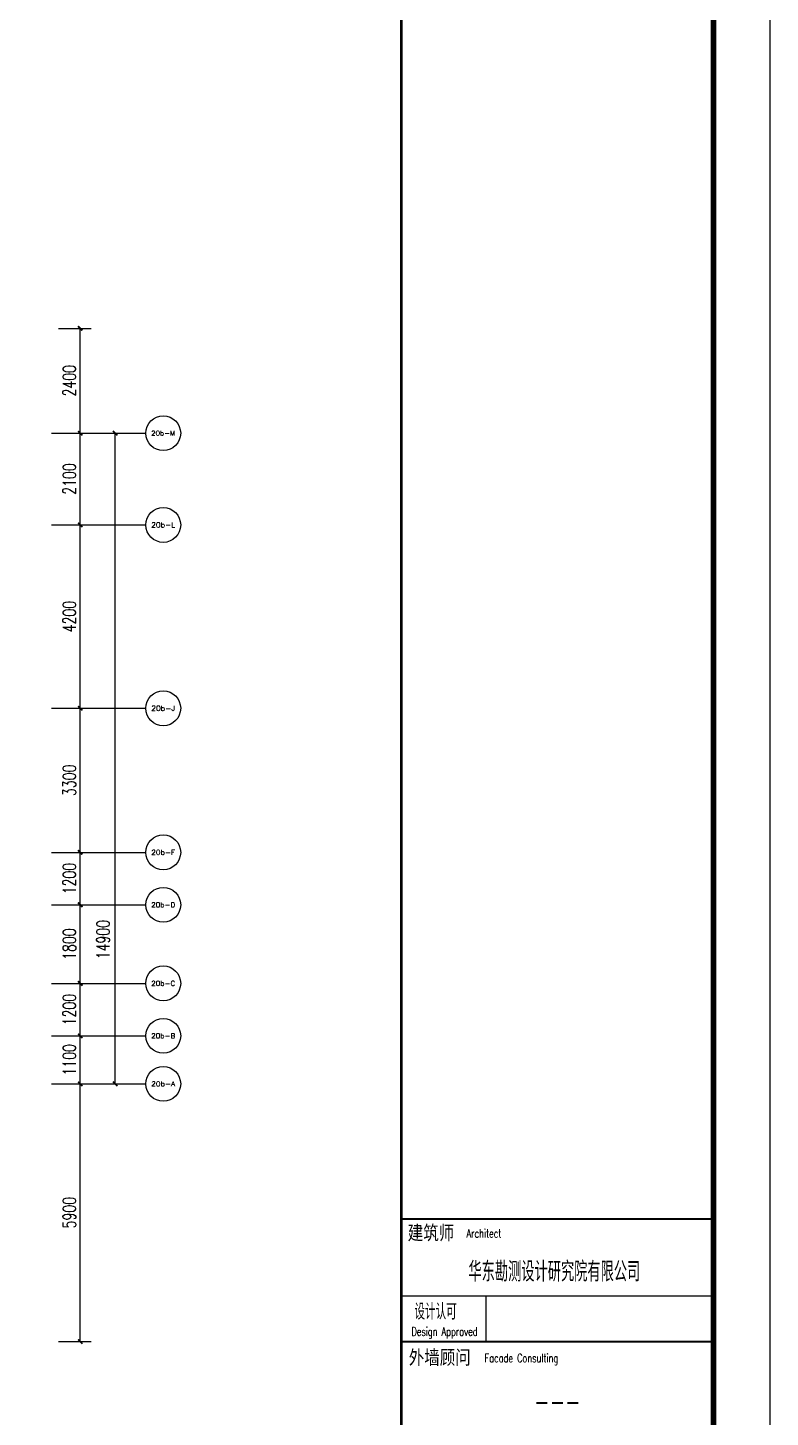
# Model space of a CAD drawing. Extents: x 296441 to 853063, y 459050 to 1117990.
# Drawn here: x 674833 to 691829, y 717579 to 749396 of the extents above; entities that cross this region are included whole.
import ezdxf
from ezdxf.enums import TextEntityAlignment as Align

# ---------------------------------------------------------------- set-up
doc = ezdxf.new("R2010")
doc.units = 0
doc.header["$LTSCALE"] = 1000
for name, color, linetype in [('AXIS', 3, 'Continuous'), ('AXIS_TEXT', 7, 'Continuous'), ('G-GRID-IDEN', 4, 'Continuous'), ('G-GRID-TEXT', 33, 'Continuous'), ('PUB_DIM', 3, 'Continuous'), ('ZT1_通用--图框---PM、LM、DY、JD', 150, 'Continuous')]:
    doc.layers.add(name, color=color, linetype=linetype)
doc.styles.add('_TCH_AXIS', font='COMPLEX', dxfattribs={"bigfont": 'GBCBIG'})
doc.styles.add('_TCH_DIM_T3', font='SIMPLEX', dxfattribs={"width": 0.705882, "bigfont": 'GBCBIG'})
doc.styles.add('GOA_04_COMPLEX_1.00', font='complex.shx')
doc.styles.add('ZT_图框1', font='ROMANS', dxfattribs={"width": 0.8, "bigfont": 'CHINESE'})
doc.styles.add('ZT_图框2', font='', dxfattribs={"width": 0.8})
doc.styles.get('ZT_图框2').set_extended_font_data('NSimSun')
doc.dimstyles.new('_TCH_ARCH&&100', dxfattribs={"dimtxt": 297.5, "dimasz": 100, "dimexe": 250, "dimexo": 300, "dimgap": 100, "dimtad": 1, "dimdec": 0, "dimzin": 0, "dimdsep": 46, "dimtxsty": '_TCH_DIM_T3', "dimblk": 'ARCHTICK', "dimcen": 0.09, "dimclrt": 7, "dimazin": 2, "dimtfac": 1, "dimtdec": 0, "dimtix": 1, "dimtmove": 2, "dimatfit": 3, "dimfxl": 0, "dimtolj": 1, "dimtzin": 0, "dimarcsym": 0})

# ---------------------------------------------------------------- blocks, each defined once
blk = doc.blocks.new('_AXISO')
at = {"layer": 'G-GRID-IDEN'}
blk.add_circle((0, 0), 0.5, dxfattribs=at)
at = {"layer": 'G-GRID-TEXT', "style": 'GOA_04_COMPLEX_1.00', "width": 1.041667}
blk.add_attdef('A', text='', height=0.56, dxfattribs=at).set_placement((-0.25, -0.28), (0.25, -0.28), align=Align.FIT)
blk = doc.blocks.new('_ArchTick')
at = {"color": 0, "linetype": 'ByBlock', "const_width": 0.4}
blk.add_lwpolyline([(-0.5, -0.5), (0.5, 0.5)], dxfattribs=at)
blk = doc.blocks.new('*D211')
at = {"layer": 'Defpoints', "color": 0, "transparency": 16777216}
for p in [(675233, 725213), (676033, 725213), (675233, 719313)]:
    blk.add_point(p, dxfattribs=at)
at = {"layer": 'PUB_DIM', "color": 0, "lineweight": -2, "transparency": 16777216}
for p, q in [((675533, 725213), (676283, 725213)), ((676033, 719313), (676033, 725213)), ((675533, 719313), (676283, 719313))]:
    blk.add_line(p, q, dxfattribs=at)
at = {"layer": 'PUB_DIM', "color": 0, "lineweight": -2, "transparency": 16777216, "xscale": 100, "yscale": 100, "zscale": 100}
for p, rotation in [((676033, 725213), 90), ((676033, 719313), 270)]:
    blk.add_blockref('_ArchTick', p, dxfattribs=dict(at, rotation=rotation))
at = {"layer": 'PUB_DIM', "color": 7, "transparency": 16777216, "insert": (675784, 722263), "char_height": 297.5, "attachment_point": 5, "rotation": 90, "style": '_TCH_DIM_T3'}
blk.add_mtext('\\A1;5900', dxfattribs=at)
blk = doc.blocks.new('*D212')
at = {"layer": 'Defpoints', "color": 0, "transparency": 16777216}
for p in [(675233, 726313), (676033, 726313), (675233, 725213)]:
    blk.add_point(p, dxfattribs=at)
at = {"layer": 'PUB_DIM', "color": 0, "lineweight": -2, "transparency": 16777216}
for p, q in [((675533, 726313), (676283, 726313)), ((676033, 725213), (676033, 726313)), ((675533, 725213), (676283, 725213))]:
    blk.add_line(p, q, dxfattribs=at)
at = {"layer": 'PUB_DIM', "color": 0, "lineweight": -2, "transparency": 16777216, "xscale": 100, "yscale": 100, "zscale": 100}
for p, rotation in [((676033, 726313), 90), ((676033, 725213), 270)]:
    blk.add_blockref('_ArchTick', p, dxfattribs=dict(at, rotation=rotation))
at = {"layer": 'PUB_DIM', "color": 7, "transparency": 16777216, "insert": (675784, 725763), "char_height": 297.5, "attachment_point": 5, "rotation": 90, "style": '_TCH_DIM_T3'}
blk.add_mtext('\\A1;1100', dxfattribs=at)
blk = doc.blocks.new('*D213')
at = {"layer": 'Defpoints', "color": 0, "transparency": 16777216}
for p in [(675233, 727513), (676033, 727513), (675233, 726313)]:
    blk.add_point(p, dxfattribs=at)
at = {"layer": 'PUB_DIM', "color": 0, "lineweight": -2, "transparency": 16777216}
for p, q in [((675533, 727513), (676283, 727513)), ((676033, 726313), (676033, 727513)), ((675533, 726313), (676283, 726313))]:
    blk.add_line(p, q, dxfattribs=at)
at = {"layer": 'PUB_DIM', "color": 0, "lineweight": -2, "transparency": 16777216, "xscale": 100, "yscale": 100, "zscale": 100}
for p, rotation in [((676033, 727513), 90), ((676033, 726313), 270)]:
    blk.add_blockref('_ArchTick', p, dxfattribs=dict(at, rotation=rotation))
at = {"layer": 'PUB_DIM', "color": 7, "transparency": 16777216, "insert": (675784, 726913), "char_height": 297.5, "attachment_point": 5, "rotation": 90, "style": '_TCH_DIM_T3'}
blk.add_mtext('\\A1;1200', dxfattribs=at)
blk = doc.blocks.new('*D214')
at = {"layer": 'Defpoints', "color": 0, "transparency": 16777216}
for p in [(675233, 729313), (676033, 729313), (675233, 727513)]:
    blk.add_point(p, dxfattribs=at)
at = {"layer": 'PUB_DIM', "color": 0, "lineweight": -2, "transparency": 16777216}
for p, q in [((675533, 729313), (676283, 729313)), ((676033, 727513), (676033, 729313)), ((675533, 727513), (676283, 727513))]:
    blk.add_line(p, q, dxfattribs=at)
at = {"layer": 'PUB_DIM', "color": 0, "lineweight": -2, "transparency": 16777216, "xscale": 100, "yscale": 100, "zscale": 100}
for p, rotation in [((676033, 729313), 90), ((676033, 727513), 270)]:
    blk.add_blockref('_ArchTick', p, dxfattribs=dict(at, rotation=rotation))
at = {"layer": 'PUB_DIM', "color": 7, "transparency": 16777216, "insert": (675784, 728413), "char_height": 297.5, "attachment_point": 5, "rotation": 90, "style": '_TCH_DIM_T3'}
blk.add_mtext('\\A1;1800', dxfattribs=at)
blk = doc.blocks.new('*D215')
at = {"layer": 'Defpoints', "color": 0, "transparency": 16777216}
for p in [(675233, 730513), (676033, 730513), (675233, 729313)]:
    blk.add_point(p, dxfattribs=at)
at = {"layer": 'PUB_DIM', "color": 0, "lineweight": -2, "transparency": 16777216}
for p, q in [((675533, 730513), (676283, 730513)), ((676033, 729313), (676033, 730513)), ((675533, 729313), (676283, 729313))]:
    blk.add_line(p, q, dxfattribs=at)
at = {"layer": 'PUB_DIM', "color": 0, "lineweight": -2, "transparency": 16777216, "xscale": 100, "yscale": 100, "zscale": 100}
for p, rotation in [((676033, 730513), 90), ((676033, 729313), 270)]:
    blk.add_blockref('_ArchTick', p, dxfattribs=dict(at, rotation=rotation))
at = {"layer": 'PUB_DIM', "color": 7, "transparency": 16777216, "insert": (675784, 729913), "char_height": 297.5, "attachment_point": 5, "rotation": 90, "style": '_TCH_DIM_T3'}
blk.add_mtext('\\A1;1200', dxfattribs=at)
blk = doc.blocks.new('*D216')
at = {"layer": 'Defpoints', "color": 0, "transparency": 16777216}
for p in [(675233, 733813), (676033, 733813), (675233, 730513)]:
    blk.add_point(p, dxfattribs=at)
at = {"layer": 'PUB_DIM', "color": 0, "lineweight": -2, "transparency": 16777216}
for p, q in [((675533, 733813), (676283, 733813)), ((676033, 730513), (676033, 733813)), ((675533, 730513), (676283, 730513))]:
    blk.add_line(p, q, dxfattribs=at)
at = {"layer": 'PUB_DIM', "color": 0, "lineweight": -2, "transparency": 16777216, "xscale": 100, "yscale": 100, "zscale": 100}
for p, rotation in [((676033, 733813), 90), ((676033, 730513), 270)]:
    blk.add_blockref('_ArchTick', p, dxfattribs=dict(at, rotation=rotation))
at = {"layer": 'PUB_DIM', "color": 7, "transparency": 16777216, "insert": (675784, 732163), "char_height": 297.5, "attachment_point": 5, "rotation": 90, "style": '_TCH_DIM_T3'}
blk.add_mtext('\\A1;3300', dxfattribs=at)
blk = doc.blocks.new('*D217')
at = {"layer": 'Defpoints', "color": 0, "transparency": 16777216}
for p in [(675233, 738013), (676033, 738013), (675233, 733813)]:
    blk.add_point(p, dxfattribs=at)
at = {"layer": 'PUB_DIM', "color": 0, "lineweight": -2, "transparency": 16777216}
for p, q in [((675533, 738013), (676283, 738013)), ((676033, 733813), (676033, 738013)), ((675533, 733813), (676283, 733813))]:
    blk.add_line(p, q, dxfattribs=at)
at = {"layer": 'PUB_DIM', "color": 0, "lineweight": -2, "transparency": 16777216, "xscale": 100, "yscale": 100, "zscale": 100}
for p, rotation in [((676033, 738013), 90), ((676033, 733813), 270)]:
    blk.add_blockref('_ArchTick', p, dxfattribs=dict(at, rotation=rotation))
at = {"layer": 'PUB_DIM', "color": 7, "transparency": 16777216, "insert": (675784, 735913), "char_height": 297.5, "attachment_point": 5, "rotation": 90, "style": '_TCH_DIM_T3'}
blk.add_mtext('\\A1;4200', dxfattribs=at)
blk = doc.blocks.new('*D218')
at = {"layer": 'Defpoints', "color": 0, "transparency": 16777216}
for p in [(675233, 740113), (676033, 740113), (675233, 738013)]:
    blk.add_point(p, dxfattribs=at)
at = {"layer": 'PUB_DIM', "color": 0, "lineweight": -2, "transparency": 16777216}
for p, q in [((675533, 740113), (676283, 740113)), ((676033, 738013), (676033, 740113)), ((675533, 738013), (676283, 738013))]:
    blk.add_line(p, q, dxfattribs=at)
at = {"layer": 'PUB_DIM', "color": 0, "lineweight": -2, "transparency": 16777216, "xscale": 100, "yscale": 100, "zscale": 100}
for p, rotation in [((676033, 740113), 90), ((676033, 738013), 270)]:
    blk.add_blockref('_ArchTick', p, dxfattribs=dict(at, rotation=rotation))
at = {"layer": 'PUB_DIM', "color": 7, "transparency": 16777216, "insert": (675784, 739063), "char_height": 297.5, "attachment_point": 5, "rotation": 90, "style": '_TCH_DIM_T3'}
blk.add_mtext('\\A1;2100', dxfattribs=at)
blk = doc.blocks.new('*D219')
at = {"layer": 'Defpoints', "color": 0, "transparency": 16777216}
for p in [(675233, 742513), (676033, 742513), (675233, 740113)]:
    blk.add_point(p, dxfattribs=at)
at = {"layer": 'PUB_DIM', "color": 0, "lineweight": -2, "transparency": 16777216}
for p, q in [((675533, 742513), (676283, 742513)), ((676033, 740113), (676033, 742513)), ((675533, 740113), (676283, 740113))]:
    blk.add_line(p, q, dxfattribs=at)
at = {"layer": 'PUB_DIM', "color": 0, "lineweight": -2, "transparency": 16777216, "xscale": 100, "yscale": 100, "zscale": 100}
for p, rotation in [((676033, 742513), 90), ((676033, 740113), 270)]:
    blk.add_blockref('_ArchTick', p, dxfattribs=dict(at, rotation=rotation))
at = {"layer": 'PUB_DIM', "color": 7, "transparency": 16777216, "insert": (675784, 741313), "char_height": 297.5, "attachment_point": 5, "rotation": 90, "style": '_TCH_DIM_T3'}
blk.add_mtext('\\A1;2400', dxfattribs=at)
blk = doc.blocks.new('*D220')
at = {"layer": 'Defpoints', "color": 0, "transparency": 16777216}
for p in [(676033, 740113), (676833, 740113), (676033, 725213)]:
    blk.add_point(p, dxfattribs=at)
at = {"layer": 'PUB_DIM', "color": 0, "lineweight": -2, "transparency": 16777216}
for p, q in [((676333, 740113), (677083, 740113)), ((676833, 725213), (676833, 740113)), ((676333, 725213), (677083, 725213))]:
    blk.add_line(p, q, dxfattribs=at)
at = {"layer": 'PUB_DIM', "color": 0, "lineweight": -2, "transparency": 16777216, "xscale": 100, "yscale": 100, "zscale": 100}
for p, rotation in [((676833, 740113), 90), ((676833, 725213), 270)]:
    blk.add_blockref('_ArchTick', p, dxfattribs=dict(at, rotation=rotation))
at = {"layer": 'PUB_DIM', "color": 7, "transparency": 16777216, "insert": (676558, 728515), "char_height": 297.5, "attachment_point": 5, "rotation": 90, "style": '_TCH_DIM_T3'}
blk.add_mtext('\\A1;14900', dxfattribs=at)
blk = doc.blocks.new('ZT_A1标准图框')
for p, q in [((776.24, -365.96), (831.18, -365.96)), ((790.94, -365.96), (790.94, -374))]:
    blk.add_line(p, q)
blk.add_lwpolyline([(0, -594), (841, -594), (841, 0), (0, 0)], close=True)
at = {"const_width": 1}
blk.add_lwpolyline([(25, -584), (831, -584), (831, -10), (25, -10)], close=True, dxfattribs=at)
for points, const_width in [([(776.05, -10), (776.05, -584)], 0.5), ([(776.05, -352.41), (831, -352.41)], 0.35), ([(776.24, -374), (831.18, -374)], 0.35)]:
    blk.add_lwpolyline(points, dxfattribs=dict(const_width=const_width))
for s, height, style, width, p in [('建筑师', 2.5, 'ZT_图框2', 0.8, (781.26, -356.06)), ('Architect', 1.5, 'ZT_图框1', 0.7, (790.6, -355.68)), ('设计认可', 2.8, 'ZT_图框1', 0.7, (782.07, -370.12)), ('Design Approved', 1.5, 'ZT_图框1', 0.7, (783.65, -372.97)), ('外墙顾问', 2.5, 'ZT_图框2', 0.8, (782.8, -378.02)), ('Facade Consulting', 1.5, 'ZT_图框1', 0.7, (797.19, -377.64))]:
    blk.add_text(s, height=height, dxfattribs=dict(style=style, width=width)).set_placement(p, align=Align.CENTER)
at = {"color": 190, "style": 'ZT_图框1', "width": 0.7}
blk.add_text('华东勘测设计研究院有限公司', height=3.5, dxfattribs=at).set_placement((802.99, -361.48), align=Align.MIDDLE)
at = {"style": 'ZT_图框1', "width": 0.7}
blk.add_text('---', height=3.5, dxfattribs=at).set_placement((803.53, -384.51), align=Align.MIDDLE)
at = {"color": 70, "ltscale": 0.3, "style": 'ZT_图框1', "flags": 8}
for tag, width, p in [('子项名称', 0.65, (803.53, -431.64)), ('图名', 0.8, (803.53, -450.79))]:
    blk.add_attdef(tag, text='', height=3.5, dxfattribs=dict(at, width=width)).set_placement(p, align=Align.MIDDLE)
at = {"color": 70, "style": 'ZT_图框1', "width": 0.7, "flags": 8}
for tag, p in [('比例', (823.26, -510.32)), ('版本', (823.22, -517.8)), ('图号', (809.52, -525.31))]:
    blk.add_attdef(tag, text='', height=2.8, dxfattribs=at).set_placement(p, align=Align.MIDDLE)

msp = doc.modelspace()

# ---------------------------------------------------------------- linework, layer by layer
at = {"layer": 'AXIS'}
for p, q in [((675371.6, 740112.6), (677532.5, 740112.6)), ((675371.6, 738012.6), (677532.5, 738012.6)), ((675371.6, 733812.6), (677532.5, 733812.6)), ((675371.6, 730512.6), (677532.5, 730512.6)), ((675371.6, 729312.6), (677532.5, 729312.6)), ((675371.6, 727512.6), (677532.5, 727512.6)), ((675371.6, 726312.6), (677532.5, 726312.6)), ((675371.6, 725212.6), (677532.5, 725212.6))]:
    msp.add_line(p, q, dxfattribs=at)

# ---------------------------------------------------------------- block references
ref = msp.add_blockref('_AXISO', (677932.5, 740112.6), dxfattribs=dict(at, xscale=800, yscale=800, zscale=800))
ref.add_attrib('A', '20b-M', dxfattribs={"layer": 'AXIS_TEXT', "height": 106.89, "style": '_TCH_AXIS'}).set_placement((677657.7, 740059.2), (678207.4, 740059.2), align=Align.FIT)
ref = msp.add_blockref('_AXISO', (677932.5, 738012.6), dxfattribs=dict(at, xscale=800, yscale=800, zscale=800))
ref.add_attrib('A', '20b-L', dxfattribs={"layer": 'AXIS_TEXT', "height": 112.93, "style": '_TCH_AXIS'}).set_placement((677658.3, 737956.2), (678206.8, 737956.2), align=Align.FIT)
ref = msp.add_blockref('_AXISO', (677932.5, 733812.6), dxfattribs=dict(at, xscale=800, yscale=800, zscale=800))
ref.add_attrib('A', '20b-J', dxfattribs={"layer": 'AXIS_TEXT', "height": 117.34, "style": '_TCH_AXIS'}).set_placement((677658.8, 733754), (678206.3, 733754), align=Align.FIT)
ref = msp.add_blockref('_AXISO', (677932.5, 730512.6), dxfattribs=dict(at, xscale=800, yscale=800, zscale=800))
ref.add_attrib('A', '20b-F', dxfattribs={"layer": 'AXIS_TEXT', "height": 111.87, "style": '_TCH_AXIS'}).set_placement((677658.2, 730456.7), (678206.9, 730456.7), align=Align.FIT)
ref = msp.add_blockref('_AXISO', (677932.5, 729312.6), dxfattribs=dict(at, xscale=800, yscale=800, zscale=800))
ref.add_attrib('A', '20b-D', dxfattribs={"layer": 'AXIS_TEXT', "height": 110.84, "style": '_TCH_AXIS'}).set_placement((677658.1, 729257.2), (678207, 729257.2), align=Align.FIT)
ref = msp.add_blockref('_AXISO', (677932.5, 727512.6), dxfattribs=dict(at, xscale=800, yscale=800, zscale=800))
ref.add_attrib('A', '20b-C', dxfattribs={"layer": 'AXIS_TEXT', "height": 112.93, "style": '_TCH_AXIS'}).set_placement((677658.3, 727456.2), (678206.8, 727456.2), align=Align.FIT)
ref = msp.add_blockref('_AXISO', (677932.5, 726312.6), dxfattribs=dict(at, xscale=800, yscale=800, zscale=800))
ref.add_attrib('A', '20b-B', dxfattribs={"layer": 'AXIS_TEXT', "height": 110.84, "style": '_TCH_AXIS'}).set_placement((677658.1, 726257.2), (678207, 726257.2), align=Align.FIT)
ref = msp.add_blockref('_AXISO', (677932.5, 725212.6), dxfattribs=dict(at, xscale=800, yscale=800, zscale=800))
ref.add_attrib('A', '20b-A', dxfattribs={"layer": 'AXIS_TEXT', "height": 109.83, "style": '_TCH_AXIS'}).set_placement((677658, 725157.7), (678207.1, 725157.7), align=Align.FIT)
at = {"layer": 'ZT1_通用--图框---PM、LM、DY、JD', "ltscale": 10, "xscale": 130, "yscale": 130, "zscale": 130}
msp.add_blockref('ZT_A1标准图框', (582499.1, 767930), dxfattribs=at)

# ---------------------------------------------------------------- dimensions: what is measured, and where the dimension line sits
at = {"layer": 'PUB_DIM'}
for p1, p2, picture, middle in [((675232.5, 740112.6), (675232.5, 742512.6), '*D219', (675783.8, 741312.6)), ((675232.5, 738012.6), (675232.5, 740112.6), '*D218', (675783.8, 739062.6)), ((675232.5, 733812.6), (675232.5, 738012.6), '*D217', (675783.8, 735912.6)), ((675232.5, 730512.6), (675232.5, 733812.6), '*D216', (675783.8, 732162.6)), ((675232.5, 729312.6), (675232.5, 730512.6), '*D215', (675783.8, 729912.6)), ((675232.5, 727512.6), (675232.5, 729312.6), '*D214', (675783.8, 728412.6)), ((675232.5, 726312.6), (675232.5, 727512.6), '*D213', (675783.8, 726912.6)), ((675232.5, 725212.6), (675232.5, 726312.6), '*D212', (675783.8, 725762.6)), ((675232.5, 719312.6), (675232.5, 725212.6), '*D211', (675783.8, 722262.6))]:
    dim = msp.add_aligned_dim(p1=p1, p2=p2, distance=-800, dimstyle='_TCH_ARCH&&100', dxfattribs=at)
    dim.commit()
    dim.dimension.update_dxf_attribs({"geometry": picture, "text_midpoint": middle})
dim = msp.add_linear_dim(base=(676832.5, 740112.6), p1=(676032.5, 725212.6), p2=(676032.5, 740112.6), angle=90, dimstyle='_TCH_ARCH&&100', dxfattribs=at)
dim.commit()
dim.dimension.update_dxf_attribs({"geometry": '*D220', "text_midpoint": (676557.5, 728514.9), "dimtype": 161})

doc.saveas('drawing.dxf')
